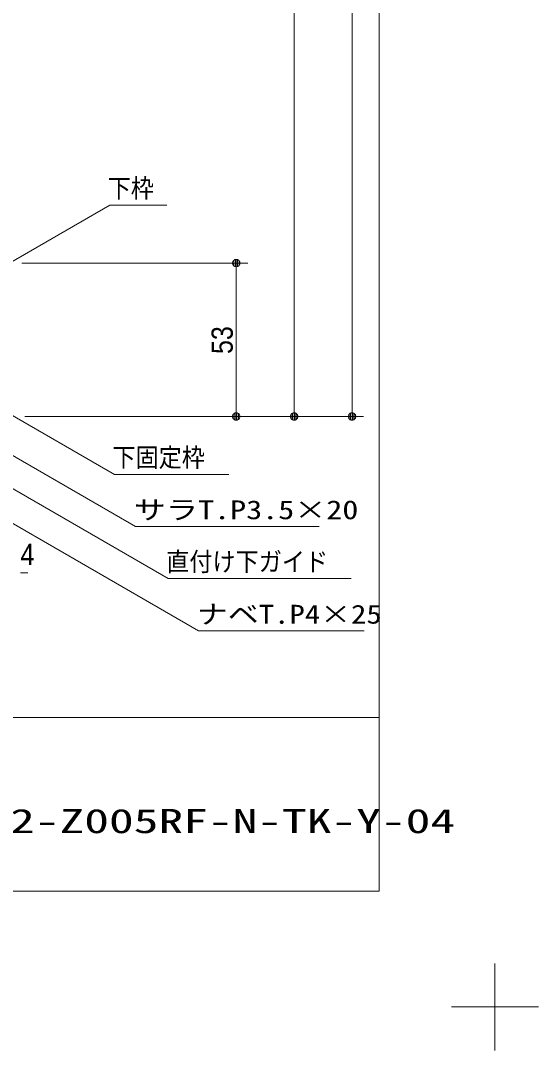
# Model space of a CAD drawing. Units: millimetres, scale not verified. Extents: x -6062 to 6062, y -3045 to 3045.
# Drawn here: x 1593 to 2488, y -3045 to -1266 of the extents above; entities that cross this region are included whole.
import ezdxf
from ezdxf.enums import TextEntityAlignment as Align

# ---------------------------------------------------------------- set-up
doc = ezdxf.new("R2010")
doc.units = ezdxf.units.MM
doc.header["$LTSCALE"] = 20
for name, color, linetype, lineweight in [('0-0_2寸法-1', 7, 'Continuous', 9), ('0-1_0', 7, 'Continuous', 9), ('0-2_2寸法-3', 7, 'Continuous', 9), ('0-4_1図面枠', 7, 'Continuous', 9), ('0-5_2寸法-2', 7, 'Continuous', 9)]:
    doc.layers.add(name, color=color, linetype=linetype, lineweight=lineweight)
doc.styles.add('ＭＳ ゴシック', font='')
doc.styles.add('ＭＳ Ｐゴシック', font='')
doc.styles.get('ＭＳ ゴシック').set_extended_font_data('MS Gothic')
doc.styles.get('ＭＳ Ｐゴシック').set_extended_font_data('MS PGothic')

# ---------------------------------------------------------------- blocks, each defined once
blk = doc.blocks.new('_Dot')
at = {"layer": '0-1_0'}
for p, q in [((-10, 0), (-20, 0)), ((9.78, 2), (-9.78, 2)), ((7.99, 6), (-7.99, 6)), ((9.16, -3.98), (-9.16, -3.98)), ((6, -7.98), (-6, -7.98))]:
    blk.add_line(p, q, dxfattribs=at)
for points in [[(10, 0), (9.92, 1.25), (9.69, 2.49), (9.3, 3.68), (8.76, 4.82), (8.09, 5.88), (7.29, 6.85), (6.37, 7.71), (5.36, 8.44), (4.26, 9.05), (3.09, 9.51), (1.87, 9.82), (0.63, 9.98), (-0.63, 9.98), (-1.87, 9.82), (-3.09, 9.51), (-4.26, 9.05), (-5.36, 8.44), (-6.37, 7.71), (-7.29, 6.85), (-8.09, 5.88), (-8.76, 4.82), (-9.3, 3.68), (-9.69, 2.49), (-9.92, 1.25), (-10, 0), (0, 0)], [(-10, 0), (-9.92, -1.25), (-9.69, -2.49), (-9.3, -3.68), (-8.76, -4.82), (-8.09, -5.88), (-7.29, -6.85), (-6.37, -7.71), (-5.36, -8.44), (-4.26, -9.05), (-3.09, -9.51), (-1.87, -9.82), (-0.63, -9.98), (0.63, -9.98), (1.87, -9.82), (3.09, -9.51), (4.26, -9.05), (5.36, -8.44), (6.37, -7.71), (7.29, -6.85), (8.09, -5.88), (8.76, -4.82), (9.3, -3.68), (9.69, -2.49), (9.92, -1.25), (10, 0), (0, 0)]]:
    blk.add_lwpolyline(points, close=True, dxfattribs=at)
blk = doc.blocks.new('グループ-167')
at = {"layer": '0-4_1図面枠'}
for p, q in [((84000, -57900), (84000, -60900)), ((85500, -59400), (82500, -59400))]:
    blk.add_line(p, q, dxfattribs=at)
blk = doc.blocks.new('グループ-169')
at = {"layer": '0-4_1図面枠'}
blk.add_line((-80000, -49400), (80000, -49400), dxfattribs=at)
blk.add_lwpolyline([(-80000, 55400), (80000, 55400), (80000, -55400), (-80000, -55400)], close=True, dxfattribs=at)
blk = doc.blocks.new('図面枠')
at = {"layer": '0-4_1図面枠'}
for name in ['グループ-167', 'グループ-169']:
    blk.add_blockref(name, (0, 0), dxfattribs=at)

msp = doc.modelspace()

# ---------------------------------------------------------------- linework, layer by layer
at = {"layer": '0-0_2寸法-1'}
for p, q in [((2165.68, 1027.53), (2165.68, -1937.29)), ((2065.68, 987.53), (2065.68, -1937.29)), ((1595.68, -1685), (1985.68, -1685)), ((1965.68, -1697.71), (1965.68, -1937.29)), ((1600.68, -1950), (1985.68, -1950)), ((1985.68, -1950), (2085.68, -1950)), ((2085.68, -1950), (2185.68, -1950))]:
    msp.add_line(p, q, dxfattribs=at)
at = {"layer": '0-2_2寸法-3'}
for points in [[(1574.18, -1685), (1747.39, -1585), (1846.17, -1585)], [(1560.68, -1937.5), (1755.54, -2050), (1953.09, -2050)], [(1350.68, -1942.75), (1848.22, -2230), (2164.23, -2230)], [(1500.68, -1971.97), (1791.73, -2140), (2108.89, -2140)], [(1330.7, -1991.07), (1900.43, -2320), (2186.73, -2320)]]:
    msp.add_lwpolyline(points, dxfattribs=at)
at = {"layer": '0-5_2寸法-2'}
msp.add_line((1593.4, -2220), (1606.11, -2220), dxfattribs=at)

# ---------------------------------------------------------------- block references
at = {"layer": '0-0_2寸法-1', "xscale": 0.6356201, "yscale": 0.6356201}
for p, rotation in [((1965.68, -1685), 90), ((1965.68, -1950), 270), ((2065.68, -1950), 270), ((2165.68, -1950), 270)]:
    msp.add_blockref('_Dot', p, dxfattribs=dict(at, rotation=rotation))
at = {"layer": '0-4_1図面枠', "xscale": 0.05, "yscale": 0.05}
msp.add_blockref('図面枠', (-1787.5, 0), dxfattribs=at)

# ---------------------------------------------------------------- texts
at = {"layer": '0-0_2寸法-1', "style": 'ＭＳ Ｐゴシック', "width": 0.9}
msp.add_text('53', height=36.66, rotation=90, dxfattribs=at).set_placement((1970.74, -1842.09), align=Align.BOTTOM_LEFT)
at = {"layer": '0-2_2寸法-3', "style": 'ＭＳ ゴシック'}
for s, width, p in [('下枠', 0.9, (1743.74, -1581.83)), ('下固定枠', 0.9, (1751.89, -2046.66)), ('サラT.P3.5×20', 1.25, (1788.85, -2137.23)), ('直付け下ガイド', 0.9, (1844.76, -2226.83)), ('ナベT.P4×25', 1.2, (1897.93, -2317.61))]:
    msp.add_text(s, height=32.55, dxfattribs=dict(at, width=width)).set_placement(p, align=Align.BOTTOM_LEFT)
at = {"layer": '0-4_1図面枠', "style": 'ＭＳ ゴシック', "width": 1.5}
msp.add_text('AXSC32-Z005RF-N-TK-Y-04', height=41.84, dxfattribs=at).set_placement((1361.76, -2682.24), align=Align.BOTTOM_LEFT)
at = {"layer": '0-5_2寸法-2', "style": 'ＭＳ Ｐゴシック', "width": 0.9}
msp.add_text('4', height=36.66, dxfattribs=at).set_placement((1593.1, -2217.52), align=Align.BOTTOM_LEFT)

doc.saveas('drawing.dxf')
